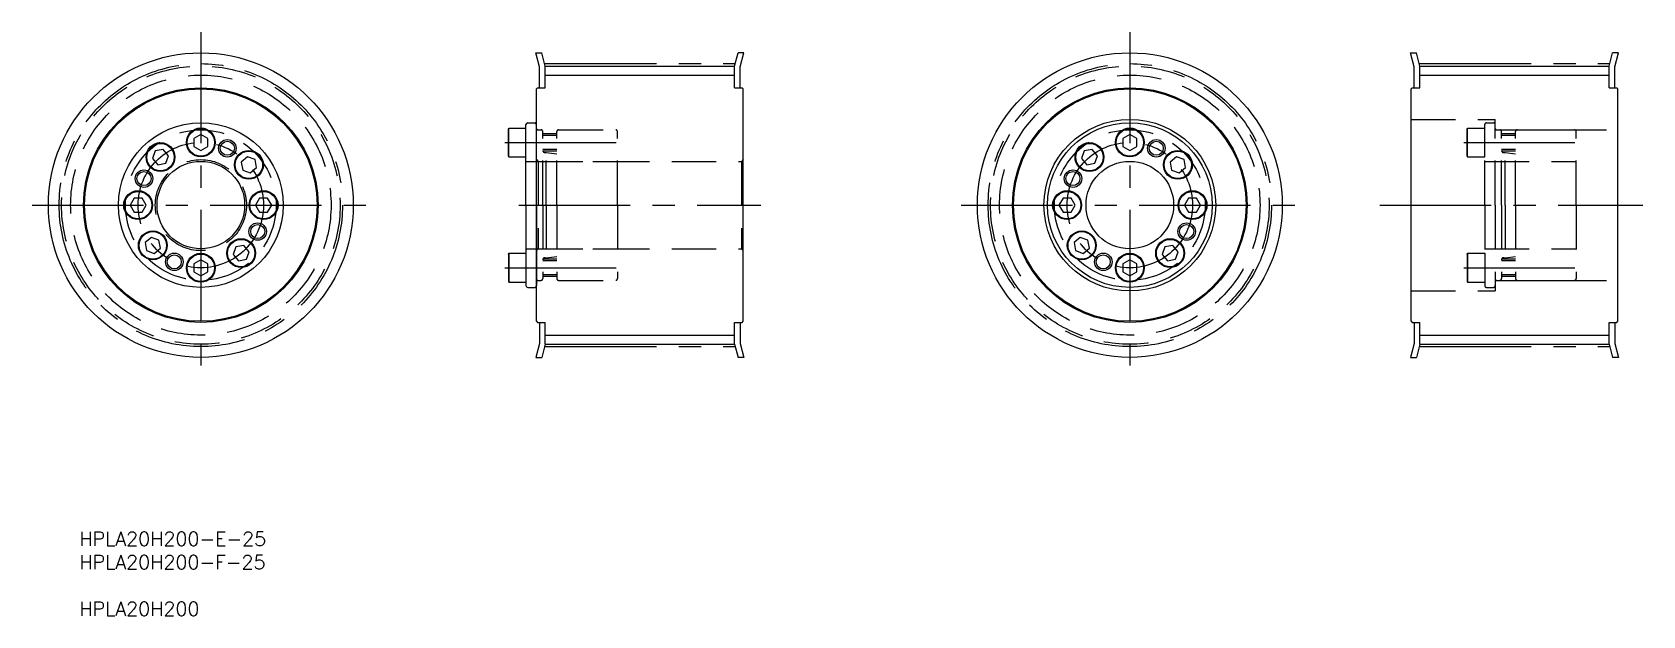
# Model space of a CAD drawing. Extents: x 2 to 461, y -15 to 152.
import ezdxf

# ---------------------------------------------------------------- set-up
doc = ezdxf.new("R2010")
doc.units = 0
doc.linetypes.add('CENTER', pattern=[50.8, 31.75, -6.35, 6.35, -6.35])
doc.linetypes.add('DASHED', pattern=[19.05, 12.7, -6.35])
doc.layers.get('0').update_dxf_attribs({"linetype": 'CONTINUOUS'})
doc.layers.add('CENTER', color=1, linetype='CENTER')
doc.styles.add('MISUMI', font='txt.shx')

# ---------------------------------------------------------------- blocks, each defined once
blk = doc.blocks.new('*U6')
at = {"color": 7, "linetype": 'CONTINUOUS', "style": 'MISUMI'}
for s, p in [('HPLA20H200-E-25', (15.05, 4.8)), ('HPLA20H200-F-25', (15.05, -1.87)), ('HPLA20H200', (15.05, -15.2))]:
    blk.add_text(s, height=4, dxfattribs=at).set_placement(p)

msp = doc.modelspace()

# ---------------------------------------------------------------- linework, layer by layer
at = {"color": 7, "linetype": 'CONTINUOUS'}
for p, q in [((145.33, 145.64), (146.99, 145.64)), ((146.4, 141.67), (145.33, 145.64)), ((148, 141.88), (146.99, 145.64)), ((202, 141.88), (203, 145.64)), ((204.66, 145.64), (203, 145.64)), ((203.6, 141.67), (204.66, 145.64)), ((394.89, 145.64), (396.55, 145.64)), ((395.96, 141.67), (394.89, 145.64)), ((397.56, 141.88), (396.55, 145.64)), ((451.56, 141.88), (452.56, 145.64)), ((454.22, 145.64), (452.56, 145.64)), ((453.16, 141.67), (454.22, 145.64)), ((146.4, 135.64), (146.4, 141.67)), ((148, 141.88), (202, 141.88)), ((148, 135.64), (148, 141.88)), ((202, 135.64), (202, 141.88)), ((203.6, 135.64), (203.6, 141.67)), ((395.96, 135.64), (395.96, 141.67)), ((397.56, 141.88), (451.56, 141.88)), ((397.56, 135.64), (397.56, 141.88)), ((451.56, 135.64), (451.56, 141.88)), ((453.16, 135.64), (453.16, 141.67)), ((145.5, 135.34), (145.8, 135.64)), ((145.5, 68.94), (145.5, 135.34)), ((145.8, 135.64), (148, 135.64)), ((202, 135.64), (204.2, 135.64)), ((204.5, 135.34), (204.2, 135.64)), ((204.5, 68.94), (204.5, 135.34)), ((395.06, 135.34), (395.36, 135.64)), ((395.06, 68.94), (395.06, 135.34)), ((395.36, 135.64), (397.56, 135.64)), ((451.56, 135.64), (453.76, 135.64)), ((454.06, 135.34), (453.76, 135.64)), ((454.06, 68.94), (454.06, 135.34)), ((137.5, 123.97), (137.61, 124.17)), ((137.61, 115.92), (137.61, 124.17)), ((137.61, 124.17), (142.5, 124.17)), ((142.5, 102.14), (142.5, 125.14)), ((142.5, 115.92), (142.5, 124.17)), ((143, 125.64), (145, 125.64)), ((145.5, 102.14), (145.5, 125.14)), ((49.73, 122.35), (47.73, 121.2)), ((47.73, 121.2), (47.73, 118.89)), ((51.73, 121.2), (49.73, 122.35)), ((50.73, 121.78), (50.73, 121.78)), ((51.23, 121.49), (51.23, 121.49)), ((51.73, 118.89), (51.73, 121.2)), ((137.5, 116.12), (137.5, 123.97)), ((142.5, 117.54), (142.5, 122.54)), ((314.79, 122.35), (312.79, 121.2)), ((312.79, 121.2), (312.79, 118.89)), ((316.79, 121.2), (314.79, 122.35)), ((315.79, 121.78), (315.79, 121.78)), ((316.29, 121.49), (316.29, 121.49)), ((316.79, 118.89), (316.79, 121.2)), ((36.74, 117.63), (35.95, 115.46)), ((35.95, 115.46), (37.43, 113.69)), ((39.01, 118.03), (36.74, 117.63)), ((40.5, 116.26), (39.01, 118.03)), ((39.71, 114.09), (40.5, 116.26)), ((47.73, 118.89), (49.73, 117.74)), ((49.73, 117.74), (51.73, 118.89)), ((63.04, 115.92), (61.27, 114.44)), ((65.21, 115.13), (63.04, 115.92)), ((65.61, 112.86), (65.21, 115.13)), ((137.5, 116.12), (137.61, 115.92)), ((137.61, 115.92), (142.5, 115.92)), ((301.8, 117.63), (301.01, 115.46)), ((301.01, 115.46), (302.49, 113.69)), ((304.07, 118.03), (301.8, 117.63)), ((305.56, 116.26), (304.07, 118.03)), ((304.77, 114.09), (305.56, 116.26)), ((312.79, 118.89), (314.79, 117.74)), ((314.79, 117.74), (316.79, 118.89)), ((328.1, 115.92), (326.33, 114.44)), ((330.27, 115.13), (328.1, 115.92)), ((330.67, 112.86), (330.27, 115.13)), ((37.43, 113.69), (39.71, 114.09)), ((61.27, 114.44), (61.67, 112.17)), ((61.67, 112.17), (63.84, 111.38)), ((63.84, 111.38), (65.61, 112.86)), ((302.49, 113.69), (304.77, 114.09)), ((326.33, 114.44), (326.73, 112.17)), ((326.73, 112.17), (328.9, 111.38)), ((328.9, 111.38), (330.67, 112.86)), ((30.67, 104.14), (29.52, 102.14)), ((29.52, 102.14), (30.67, 100.14)), ((32.98, 104.14), (30.67, 104.14)), ((34.14, 102.14), (32.98, 104.14)), ((32.98, 100.14), (34.14, 102.14)), ((66.47, 104.14), (65.32, 102.14)), ((65.32, 102.14), (66.47, 100.14)), ((68.78, 104.14), (66.47, 104.14)), ((69.94, 102.14), (68.78, 104.14)), ((68.78, 100.14), (69.94, 102.14)), ((142.5, 102.14), (142.5, 79.14)), ((145.5, 102.14), (145.5, 79.14)), ((295.73, 104.14), (294.58, 102.14)), ((294.58, 102.14), (295.73, 100.14)), ((298.04, 104.14), (295.73, 104.14)), ((299.2, 102.14), (298.04, 104.14)), ((298.04, 100.14), (299.2, 102.14)), ((331.53, 104.14), (330.38, 102.14)), ((330.38, 102.14), (331.53, 100.14)), ((333.84, 104.14), (331.53, 104.14)), ((335, 102.14), (333.84, 104.14)), ((333.84, 100.14), (335, 102.14)), ((30.67, 100.14), (32.98, 100.14)), ((66.47, 100.14), (68.78, 100.14)), ((295.73, 100.14), (298.04, 100.14)), ((331.53, 100.14), (333.84, 100.14)), ((35.61, 92.91), (33.85, 91.43)), ((37.79, 92.12), (35.61, 92.91)), ((38.19, 89.85), (37.79, 92.12)), ((300.67, 92.91), (298.91, 91.43)), ((302.84, 92.12), (300.67, 92.91)), ((303.25, 89.85), (302.84, 92.12)), ((33.85, 91.43), (34.25, 89.15)), ((34.25, 89.15), (36.42, 88.36)), ((36.42, 88.36), (38.19, 89.85)), ((59.75, 90.2), (58.96, 88.03)), ((58.96, 88.03), (60.44, 86.26)), ((62.02, 90.6), (59.75, 90.2)), ((63.51, 88.83), (62.02, 90.6)), ((62.72, 86.66), (63.51, 88.83)), ((137.5, 88.17), (137.61, 88.37)), ((137.5, 88.17), (137.5, 80.32)), ((137.61, 88.37), (142.5, 88.37)), ((137.61, 88.37), (137.61, 80.12)), ((142.5, 88.37), (142.5, 80.12)), ((298.91, 91.43), (299.31, 89.15)), ((299.31, 89.15), (301.48, 88.36)), ((301.48, 88.36), (303.25, 89.85)), ((324.81, 90.2), (324.02, 88.03)), ((324.02, 88.03), (325.5, 86.26)), ((327.08, 90.6), (324.81, 90.2)), ((328.57, 88.83), (327.08, 90.6)), ((327.78, 86.66), (328.57, 88.83)), ((49.73, 86.55), (47.73, 85.4)), ((47.73, 85.4), (47.73, 83.09)), ((47.73, 83.09), (49.73, 81.94)), ((51.73, 85.4), (49.73, 86.55)), ((49.73, 81.94), (51.73, 83.09)), ((51.73, 83.09), (51.73, 85.4)), ((60.44, 86.26), (62.72, 86.66)), ((142.5, 86.74), (142.5, 81.74)), ((314.79, 86.55), (312.79, 85.4)), ((312.79, 85.4), (312.79, 83.09)), ((312.79, 83.09), (314.79, 81.94)), ((316.79, 85.4), (314.79, 86.55)), ((314.79, 81.94), (316.79, 83.09)), ((316.79, 83.09), (316.79, 85.4)), ((325.5, 86.26), (327.78, 86.66)), ((137.5, 80.32), (137.61, 80.12)), ((137.61, 80.12), (142.5, 80.12)), ((143, 78.64), (145, 78.64)), ((145.5, 68.94), (145.8, 68.64)), ((204.2, 68.64), (204.5, 68.94)), ((395.06, 68.94), (395.36, 68.64)), ((453.76, 68.64), (454.06, 68.94)), ((145.8, 68.64), (148, 68.64)), ((146.4, 68.64), (146.4, 62.62)), ((148, 62.4), (148, 68.64)), ((202, 62.4), (202, 68.64)), ((202, 68.64), (204.2, 68.64)), ((203.6, 68.64), (203.6, 62.62)), ((395.36, 68.64), (397.56, 68.64)), ((395.96, 68.64), (395.96, 62.62)), ((397.56, 62.4), (397.56, 68.64)), ((451.56, 62.4), (451.56, 68.64)), ((451.56, 68.64), (453.76, 68.64)), ((453.16, 68.64), (453.16, 62.62)), ((146.4, 62.62), (145.33, 58.64)), ((148, 62.4), (146.99, 58.64)), ((148, 62.4), (202, 62.4)), ((202, 62.4), (203, 58.64)), ((203.6, 62.62), (204.66, 58.64)), ((395.96, 62.62), (394.89, 58.64)), ((397.56, 62.4), (396.55, 58.64)), ((397.56, 62.4), (451.56, 62.4)), ((451.56, 62.4), (452.56, 58.64)), ((453.16, 62.62), (454.22, 58.64)), ((145.33, 58.64), (146.99, 58.64)), ((204.66, 58.64), (203, 58.64)), ((394.89, 58.64), (396.55, 58.64)), ((454.22, 58.64), (452.56, 58.64))]:
    msp.add_line(p, q, dxfattribs=at)
at = {"color": 3, "linetype": 'CONTINUOUS'}
for p, q in [((148, 139.29), (202, 139.29)), ((397.56, 139.29), (451.56, 139.29)), ((148, 64.99), (202, 64.99)), ((397.56, 64.99), (451.56, 64.99))]:
    msp.add_line(p, q, dxfattribs=at)
at = {"color": 3, "linetype": 'DASHED'}
for p, q in [((395.06, 126.64), (419.06, 126.64)), ((411.06, 123.97), (411.17, 124.17)), ((411.17, 115.92), (411.17, 124.17)), ((411.17, 124.17), (416.06, 124.17)), ((416.06, 102.14), (416.06, 125.14)), ((416.06, 115.92), (416.06, 124.17)), ((416.56, 125.64), (418.56, 125.64)), ((419.06, 123.64), (419.06, 126.64)), ((419.06, 102.14), (419.06, 125.14)), ((145.91, 123.64), (146.8, 123.64)), ((147.3, 102.14), (147.3, 123.14)), ((151.3, 122.54), (147.3, 122.54)), ((151.3, 122.04), (147.3, 122.04)), ((151.3, 102.14), (151.3, 123.14)), ((151.8, 123.64), (168.1, 123.64)), ((168.6, 102.14), (168.6, 123.14)), ((411.06, 116.12), (411.06, 123.97)), ((416.06, 117.54), (416.06, 122.54)), ((419.06, 123.64), (454.06, 123.64)), ((419.47, 123.64), (420.36, 123.64)), ((420.86, 102.14), (420.86, 123.14)), ((424.86, 122.54), (420.86, 122.54)), ((424.86, 122.04), (420.86, 122.04)), ((424.86, 102.14), (424.86, 123.14)), ((425.36, 123.64), (441.66, 123.64)), ((442.16, 102.14), (442.16, 123.14)), ((145.5, 115.14), (146, 114.64)), ((151.3, 118.04), (147.3, 118.04)), ((151.3, 117.54), (147.3, 117.54)), ((147.9, 117.17), (148.3, 117.17)), ((148.3, 102.14), (148.3, 117.17)), ((148.3, 117.17), (151.3, 116.83)), ((204.5, 115.14), (204, 114.64)), ((411.06, 116.12), (411.17, 115.92)), ((411.17, 115.92), (416.06, 115.92)), ((424.86, 118.04), (420.86, 118.04)), ((424.86, 117.54), (420.86, 117.54)), ((421.46, 117.17), (421.86, 117.17)), ((421.86, 102.14), (421.86, 117.17)), ((421.86, 117.17), (424.86, 116.83)), ((142.5, 114.64), (168.6, 114.64)), ((146, 114.64), (204, 114.64)), ((146, 114.64), (146, 89.64)), ((204, 114.64), (204, 89.64)), ((416.06, 114.64), (442.16, 114.64)), ((147.3, 102.14), (147.3, 81.14)), ((148.3, 102.14), (148.3, 87.12)), ((151.3, 102.14), (151.3, 81.14)), ((168.6, 102.14), (168.6, 81.14)), ((416.06, 102.14), (416.06, 79.14)), ((419.06, 102.14), (419.06, 79.14)), ((420.86, 102.14), (420.86, 81.14)), ((421.86, 102.14), (421.86, 87.12)), ((424.86, 102.14), (424.86, 81.14)), ((442.16, 102.14), (442.16, 81.14)), ((142.5, 89.64), (168.6, 89.64)), ((145.5, 89.14), (146, 89.64)), ((146, 89.64), (204, 89.64)), ((148.3, 87.12), (151.3, 87.46)), ((204.5, 89.14), (204, 89.64)), ((411.06, 88.17), (411.17, 88.37)), ((411.06, 88.17), (411.06, 80.32)), ((411.17, 88.37), (416.06, 88.37)), ((411.17, 88.37), (411.17, 80.12)), ((416.06, 89.64), (442.16, 89.64)), ((416.06, 88.37), (416.06, 80.12)), ((421.86, 87.12), (424.86, 87.46)), ((151.3, 86.74), (147.3, 86.74)), ((151.3, 86.24), (147.3, 86.24)), ((147.9, 87.12), (148.3, 87.12)), ((416.06, 86.74), (416.06, 81.74)), ((424.86, 86.74), (420.86, 86.74)), ((424.86, 86.24), (420.86, 86.24)), ((421.46, 87.12), (421.86, 87.12)), ((145.91, 80.64), (146.8, 80.64)), ((151.3, 82.24), (147.3, 82.24)), ((151.3, 81.74), (147.3, 81.74)), ((151.8, 80.64), (168.1, 80.64)), ((411.06, 80.32), (411.17, 80.12)), ((411.17, 80.12), (416.06, 80.12)), ((416.56, 78.64), (418.56, 78.64)), ((419.06, 80.64), (419.06, 77.64)), ((419.06, 80.64), (454.06, 80.64)), ((419.47, 80.64), (420.36, 80.64)), ((424.86, 82.24), (420.86, 82.24)), ((424.86, 81.74), (420.86, 81.74)), ((425.36, 80.64), (441.66, 80.64)), ((395.06, 77.64), (419.06, 77.64))]:
    msp.add_line(p, q, dxfattribs=at)
at = {"color": 7, "linetype": 'CONTINUOUS'}
for centre, radius in [((49.73, 102.14), 43.5), ((314.79, 102.14), 43.5), ((49.73, 102.14), 33.5), ((49.73, 102.14), 33.2), ((314.79, 102.14), 33.5), ((314.79, 102.14), 33.2), ((49.73, 102.14), 23.5), ((49.73, 120.04), 4.12), ((314.79, 102.14), 24.5), ((314.79, 102.14), 23.5), ((314.79, 120.04), 4.12), ((38.22, 115.86), 4.12), ((38.22, 115.86), 3.92), ((49.73, 120.04), 3.92), ((57.29, 118.37), 2), ((303.28, 115.86), 4.12), ((303.28, 115.86), 3.92), ((314.79, 120.04), 3.92), ((322.35, 118.37), 2.5), ((322.35, 118.37), 2), ((63.44, 113.65), 4.12), ((63.44, 113.65), 3.92), ((328.5, 113.65), 4.12), ((328.5, 113.65), 3.92), ((33.51, 109.71), 2), ((49.73, 102.14), 12.5), ((298.56, 109.71), 2.5), ((298.56, 109.71), 2), ((314.79, 102.14), 12.5), ((31.83, 102.14), 4.12), ((31.83, 102.14), 3.92), ((67.63, 102.14), 4.12), ((67.63, 102.14), 3.92), ((296.89, 102.14), 4.12), ((296.89, 102.14), 3.92), ((332.69, 102.14), 4.12), ((332.69, 102.14), 3.92), ((65.95, 94.58), 2), ((331.01, 94.58), 2.5), ((331.01, 94.58), 2), ((36.02, 90.64), 4.12), ((36.02, 90.64), 3.92), ((61.23, 88.43), 4.12), ((61.23, 88.43), 3.92), ((301.08, 90.64), 4.12), ((301.08, 90.64), 3.92), ((326.29, 88.43), 4.12), ((326.29, 88.43), 3.92), ((42.16, 85.92), 2), ((49.73, 84.24), 4.12), ((49.73, 84.24), 3.92), ((307.22, 85.92), 2.5), ((307.22, 85.92), 2), ((314.79, 84.24), 4.12), ((314.79, 84.24), 3.92)]:
    msp.add_circle(centre, radius, dxfattribs=at)
at = {"color": 3, "linetype": 'DASHED'}
for centre, radius in [((49.73, 102.14), 39.74), ((49.73, 102.14), 37.15), ((314.79, 102.14), 39.74), ((314.79, 102.14), 37.15), ((49.73, 102.14), 21.5), ((314.79, 102.14), 21.5), ((49.73, 102.14), 13)]:
    msp.add_circle(centre, radius, dxfattribs=at)
at = {"color": 3}
for centre in [(57.29, 118.37), (33.51, 109.71), (65.95, 94.58), (42.16, 85.92)]:
    msp.add_circle(centre, 2.5, dxfattribs=at)
at = {"color": 7, "linetype": 'CONTINUOUS'}
for centre, start, end in [((143, 125.14), 90, 180), ((145, 125.14), 0, 90), ((143, 79.14), 180, 270), ((145, 79.14), 270, 0)]:
    msp.add_arc(centre, 0.5, start, end, dxfattribs=at)
at = {"color": 3, "linetype": 'DASHED'}
for centre, radius, start, end in [((416.56, 125.14), 0.5, 90, 180), ((418.56, 125.14), 0.5, 0, 90), ((145.91, 124.05), 0.41, 180, 270), ((146.8, 123.14), 0.5, 0, 90), ((151.8, 123.14), 0.5, 90, 180), ((168.1, 123.14), 0.5, 0, 90), ((419.47, 124.05), 0.41, 180, 270), ((420.36, 123.14), 0.5, 0, 90), ((425.36, 123.14), 0.5, 90, 180), ((441.66, 123.14), 0.5, 0, 90), ((147.9, 117.77), 0.6, 180.0007, 270), ((421.46, 117.77), 0.6, 180.0007, 270), ((147.9, 86.52), 0.6, 90, 179.9993), ((421.46, 86.52), 0.6, 90, 179.9993), ((145.91, 80.23), 0.41, 90, 180), ((146.8, 81.14), 0.5, 270, 0), ((151.8, 81.14), 0.5, 180, 270), ((168.1, 81.14), 0.5, 270, 0), ((416.56, 79.14), 0.5, 180, 270), ((418.56, 79.14), 0.5, 270, 0), ((419.47, 80.23), 0.41, 90, 180), ((420.36, 81.14), 0.5, 270, 0), ((425.36, 81.14), 0.5, 180, 270), ((441.66, 81.14), 0.5, 270, 0)]:
    msp.add_arc(centre, radius, start, end, dxfattribs=at)
at = {"layer": 'CENTER', "color": 1, "linetype": 'CENTER'}
for p, q in [((49.73, 151.55), (49.73, 52.05)), ((314.79, 151.55), (314.79, 52.05)), ((148, 142.57), (202, 142.57)), ((397.56, 142.57), (451.56, 142.57)), ((136.5, 120.04), (169.6, 120.04)), ((410.06, 120.04), (443.16, 120.04)), ((1.61, 102.14), (96.8, 102.14)), ((140.5, 102.14), (209.5, 102.14)), ((266.67, 102.14), (361.86, 102.14)), ((386.17, 102.14), (461.15, 102.14)), ((136.5, 84.24), (169.6, 84.24)), ((410.06, 84.24), (443.16, 84.24)), ((148, 61.72), (202, 61.72)), ((397.56, 61.72), (451.56, 61.72))]:
    msp.add_line(p, q, dxfattribs=at)
for centre, radius in [((49.73, 102.14), 40.42), ((314.79, 102.14), 40.42), ((49.73, 102.14), 17.9), ((314.79, 102.14), 17.9)]:
    msp.add_circle(centre, radius, dxfattribs=at)

# ---------------------------------------------------------------- block references
at = {"color": 7, "linetype": 'CONTINUOUS'}
msp.add_blockref('*U6', (0, 0), dxfattribs=at)

doc.saveas('drawing.dxf')
